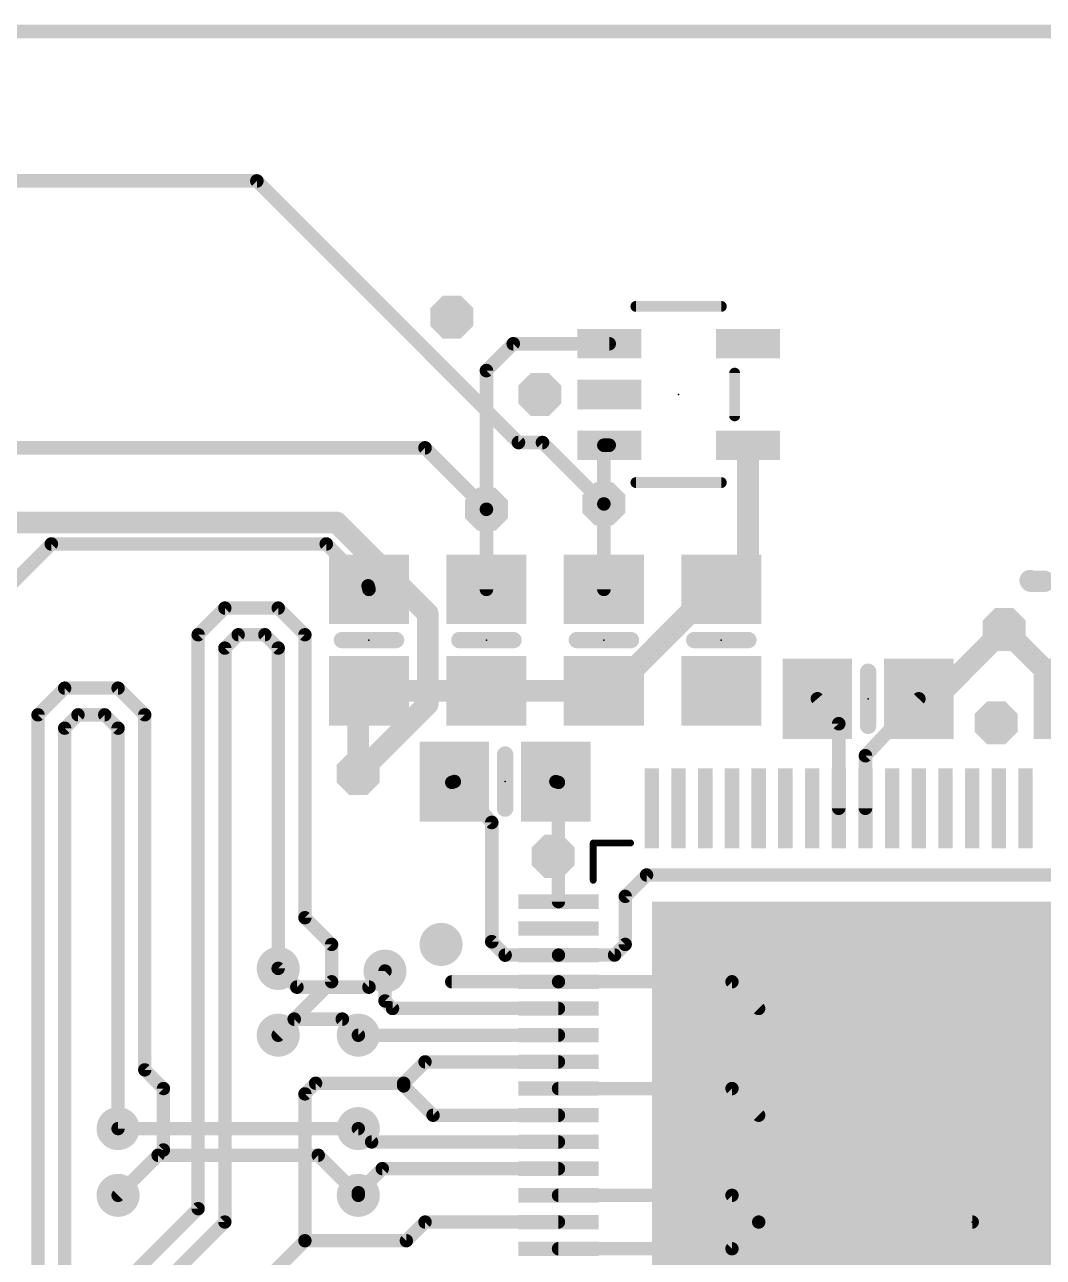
# Model space of a CAD drawing. Extents: x -31 to 165, y 0 to 136.
# Drawn here: x 11.25 to 30.33, y 58.34 to 81.43 of the extents above; entities that cross this region are included whole.
import ezdxf

# ---------------------------------------------------------------- set-up
doc = ezdxf.new("R2010")
doc.units = 0
for name, color, linetype in [('1', 12, 'CONTINUOUS'), ('16', 132, 'CONTINUOUS'), ('17', 110, 'CONTINUOUS'), ('18', 3, 'CONTINUOUS'), ('21', 40, 'CONTINUOUS'), ('23', 40, 'CONTINUOUS')]:
    doc.layers.add(name, color=color, linetype=linetype)

# ---------------------------------------------------------------- blocks, each defined once
blk = doc.blocks.new('RECT')
blk.add_solid([(-0.5, -0.5), (0.5, -0.5), (-0.5, 0.5), (0.5, 0.5)])
blk = doc.blocks.new('ROUNDP')
at = {"const_width": 0.5}
blk.add_lwpolyline([(0, -0.25, 1), (0, 0.25, 1), (0, -0.25)], format="xyb", dxfattribs=at)
blk = doc.blocks.new('OCTAGONV')
at = {"const_width": 0.5}
blk.add_lwpolyline([(-0.25, -0.1036), (-0.25, 0.1036), (-0.1036, 0.25), (0.1036, 0.25), (0.25, 0.1036), (0.25, -0.1036), (0.1036, -0.25), (-0.1036, -0.25), (-0.25, -0.1036), (-0.25, 0.1036)], dxfattribs=at)
blk = doc.blocks.new('ROUNDV')
at = {"const_width": 0.5}
blk.add_lwpolyline([(0, -0.25, 1), (0, 0.25, 1), (0, -0.25)], format="xyb", dxfattribs=at)

msp = doc.modelspace()

# ---------------------------------------------------------------- linework, layer by layer
at = {"layer": '1'}
for points, const_width in [([(1.5992, 81.301), (32.3992, 81.301)], 0.254), ([(20.4017, 75.451), (19.8992, 74.9485)], 0.254), ([(22.1991, 75.451), (20.4017, 75.451)], 0.254), ([(19.8992, 74.9485), (19.8992, 72.351)], 0.254), ([(22.1991, 73.551), (22.0992, 73.551)], 0.254), ([(22.0992, 73.551), (22.0992, 72.451)], 0.254), ([(24.7993, 71.4171), (24.7993, 73.551)], 0.4064), ([(22.0992, 72.451), (22.0992, 70.851)], 0.254), ([(19.8992, 72.351), (19.8992, 70.851)], 0.254), ([(10.7492, 70.701), (11.7492, 71.701)], 0.254), ([(11.7492, 71.701), (16.8992, 71.701)], 0.254), ([(16.8992, 71.701), (17.6832, 70.917)], 0.254), ([(24.2992, 70.851), (24.7993, 71.4171)], 0.4064), ([(22.1832, 68.885), (24.2152, 70.917)], 0.4064), ([(24.2152, 70.917), (24.2992, 70.851)], 0.4064), ([(30.0832, 71.017), (30.0992, 71.001)], 0.4), ([(17.6832, 70.917), (17.6992, 70.851)], 0.254), ([(14.4992, 70.001), (14.9992, 70.501)], 0.25), ([(14.9992, 70.501), (15.9992, 70.501)], 0.25), ([(15.9992, 70.501), (16.4992, 70.001)], 0.25), ([(28.2992, 68.801), (29.5992, 70.101)], 0.4064), ([(14.4992, 59.251), (14.4992, 70.001)], 0.25), ([(14.9992, 69.751), (15.2492, 70.001)], 0.25), ([(15.2492, 70.001), (15.7492, 70.001)], 0.25), ([(15.7492, 70.001), (15.9992, 69.751)], 0.25), ([(16.4992, 70.001), (16.4992, 64.701)], 0.25), ([(14.9992, 59.001), (14.9992, 69.751)], 0.25), ([(15.9992, 69.751), (15.9992, 63.751)], 0.25), ([(11.4992, 68.501), (11.9992, 69.001)], 0.25), ([(11.9992, 69.001), (12.9992, 69.001)], 0.25), ([(12.9992, 69.001), (13.4992, 68.501)], 0.25), ([(17.4992, 68.885), (17.6992, 68.951)], 0.4064), ([(17.4992, 67.401), (17.4992, 68.885)], 0.4064), ([(17.6992, 68.951), (19.8992, 68.951)], 0.4064), ([(19.8992, 68.951), (22.0992, 68.951)], 0.4064), ([(22.0992, 68.951), (22.1832, 68.885)], 0.4064), ([(26.4992, 68.335), (26.0992, 68.801)], 0.254), ([(26.9992, 67.735), (27.9992, 68.801)], 0.254), ([(27.9992, 68.801), (28.2992, 68.801)], 0.4064), ([(11.4992, 57.501), (11.4992, 68.501)], 0.25), ([(11.9992, 68.251), (12.2492, 68.501)], 0.25), ([(12.2492, 68.501), (12.7492, 68.501)], 0.25), ([(12.7492, 68.501), (12.9992, 68.251)], 0.25), ([(13.4992, 68.501), (13.4992, 61.851)], 0.25), ([(11.9992, 57.001), (11.9992, 68.251)], 0.25), ([(12.9992, 68.251), (12.9992, 60.751)], 0.25), ([(26.4992, 66.751), (26.4992, 68.335)], 0.254), ([(26.9992, 66.751), (26.9992, 67.735)], 0.254), ([(19.2492, 67.235), (19.2992, 67.251)], 0.25), ([(19.9992, 66.485), (19.2992, 67.251)], 0.254), ([(21.2492, 67.235), (21.1992, 67.251)], 0.25), ([(21.2492, 65.001), (21.2492, 67.235)], 0.25), ([(19.9992, 64.251), (19.9992, 66.485)], 0.254), ([(22.8992, 65.501), (22.4992, 65.101)], 0.25), ([(31.9992, 65.501), (22.8992, 65.501)], 0.25), ([(22.4992, 65.101), (22.4992, 64.201)], 0.25), ([(16.4992, 64.701), (16.9992, 64.201)], 0.25), ([(16.9992, 64.201), (16.9992, 63.501)], 0.25), ([(20.2492, 64.001), (19.9992, 64.251)], 0.254), ([(22.4992, 64.201), (22.2992, 64.001)], 0.25), ([(21.2492, 64.001), (20.2492, 64.001)], 0.25), ([(22.2992, 64.001), (21.2492, 64.001)], 0.25), ([(17.9992, 63.1424), (17.9992, 63.701)], 0.25), ([(16.9992, 63.501), (15.9992, 62.501)], 0.25), ([(19.2492, 63.501), (21.2492, 63.501)], 0.25), ([(21.2492, 63.501), (24.4992, 63.501)], 0.25), ([(24.4992, 63.501), (24.9992, 63.001)], 0.25), ([(18.1406, 63.001), (17.9992, 63.1424)], 0.25), ([(21.2492, 63.001), (18.1406, 63.001)], 0.25), ([(17.4992, 62.501), (21.2492, 62.501)], 0.25), ([(18.3492, 61.601), (18.7492, 62.001)], 0.25), ([(21.2492, 62.001), (18.7492, 62.001)], 0.25), ([(13.4992, 61.851), (13.8492, 61.501)], 0.25), ([(16.4992, 61.401), (16.6992, 61.601)], 0.25), ([(16.6992, 61.601), (18.3492, 61.601)], 0.25), ([(18.3492, 61.601), (18.3492, 61.551)], 0.25), ([(18.3492, 61.551), (18.8992, 61.001)], 0.25), ([(13.8492, 61.501), (13.8492, 60.351)], 0.25), ([(16.4992, 61.401), (16.4992, 58.651)], 0.25), ([(21.2492, 61.501), (24.4992, 61.501)], 0.25), ([(24.4992, 61.501), (24.9992, 61.001)], 0.25), ([(21.2492, 61.001), (18.8992, 61.001)], 0.25), ([(17.7492, 60.501), (17.4992, 60.751)], 0.25), ([(21.2492, 60.501), (17.7492, 60.501)], 0.25), ([(13.8492, 60.351), (12.9992, 59.501)], 0.25), ([(17.4992, 59.551), (17.9492, 60.001)], 0.25), ([(21.2492, 60.001), (17.9492, 60.001)], 0.25), ([(17.4992, 59.501), (17.4992, 59.551)], 0.25), ([(21.2492, 59.501), (24.4992, 59.501)], 0.25), ([(24.4992, 59.501), (24.9992, 59.001)], 0.25), ([(12.9992, 57.751), (14.4992, 59.251)], 0.25), ([(13.4992, 57.501), (14.9992, 59.001)], 0.25), ([(18.7492, 59.001), (18.3992, 58.651)], 0.25), ([(21.2492, 59.001), (18.7492, 59.001)], 0.25), ([(24.4992, 58.501), (24.9992, 59.001)], 0.25), ([(24.9992, 59.001), (28.9992, 59.001)], 0.25), ([(16.4992, 58.651), (14.4992, 56.651)], 0.25), ([(18.3992, 58.651), (16.4992, 58.651)], 0.25), ([(21.2492, 58.501), (24.4992, 58.501)], 0.25)]:
    msp.add_lwpolyline(points, dxfattribs=dict(at, const_width=const_width))
for points, const_width in [([(20.4017, 75.5145, 1), (20.4017, 75.3875)], 0.127), ([(20.4466, 75.4061, 1), (20.3568, 75.4959)], 0.127), ([(22.1991, 75.3875, 1), (22.1991, 75.5145)], 0.127), ([(19.9627, 74.9485, 1), (19.8357, 74.9485)], 0.127), ([(19.8543, 74.9934, 1), (19.9441, 74.9036)], 0.127), ([(22.0992, 73.6145, 1), (22.0992, 73.4875)], 0.127), ([(22.1627, 73.551, 1), (22.0357, 73.551)], 0.127), ([(22.1991, 73.4875, 1), (22.1991, 73.6145)], 0.127), ([(24.9009, 73.551, 1), (24.6977, 73.551)], 0.2032), ([(22.1627, 72.451, 1), (22.0357, 72.451)], 0.127), ([(22.0357, 72.451, 1), (22.1627, 72.451)], 0.127), ([(19.9627, 72.351, 1), (19.8357, 72.351)], 0.127), ([(19.8357, 72.351, 1), (19.9627, 72.351)], 0.127), ([(11.7492, 71.7645, 1), (11.7492, 71.6375)], 0.127), ([(11.7941, 71.6561, 1), (11.7043, 71.7459)], 0.127), ([(16.9441, 71.7459, 1), (16.8543, 71.6561)], 0.127), ([(16.8992, 71.6375, 1), (16.8992, 71.7645)], 0.127), ([(24.8754, 71.3498, 1), (24.7232, 71.4844)], 0.2032), ([(24.6977, 71.4171, 1), (24.9009, 71.4171)], 0.2032), ([(24.278, 70.9969, 1), (24.1524, 70.8371)], 0.2032), ([(24.287, 70.8452, 1), (24.1434, 70.9888)], 0.2032), ([(30.1539, 71.0877, 1), (30.0125, 70.9463)], 0.2), ([(30.0285, 70.9303, 1), (30.1699, 71.0717)], 0.2), ([(17.7449, 70.932, 1), (17.6215, 70.902)], 0.127), ([(17.6375, 70.836, 1), (17.7609, 70.866)], 0.127), ([(17.6383, 70.8721, 1), (17.7281, 70.9619)], 0.127), ([(19.8357, 70.851, 1), (19.9627, 70.851)], 0.127), ([(22.0357, 70.851, 1), (22.1627, 70.851)], 0.127), ([(24.2231, 70.9183, 1), (24.3753, 70.7837)], 0.2032), ([(24.2364, 70.7711, 1), (24.362, 70.9309)], 0.2032), ([(14.9992, 70.5635, 1), (14.9992, 70.4385)], 0.125), ([(15.0434, 70.4568, 1), (14.955, 70.5452)], 0.125), ([(16.0434, 70.5452, 1), (15.955, 70.4568)], 0.125), ([(15.9992, 70.4385, 1), (15.9992, 70.5635)], 0.125), ([(29.671, 70.0292, 1), (29.5274, 70.1728)], 0.2032), ([(14.5617, 70.001, 1), (14.4367, 70.001)], 0.125), ([(14.455, 70.0452, 1), (14.5434, 69.9568)], 0.125), ([(15.2492, 70.0635, 1), (15.2492, 69.9385)], 0.125), ([(15.2934, 69.9568, 1), (15.205, 70.0452)], 0.125), ([(15.7934, 70.0452, 1), (15.705, 69.9568)], 0.125), ([(15.7492, 69.9385, 1), (15.7492, 70.0635)], 0.125), ([(16.5617, 70.001, 1), (16.4367, 70.001)], 0.125), ([(16.455, 69.9568, 1), (16.5434, 70.0452)], 0.125), ([(15.0617, 69.751, 1), (14.9367, 69.751)], 0.125), ([(14.955, 69.7952, 1), (15.0434, 69.7068)], 0.125), ([(16.0617, 69.751, 1), (15.9367, 69.751)], 0.125), ([(15.955, 69.7068, 1), (16.0434, 69.7952)], 0.125), ([(11.9992, 69.0635, 1), (11.9992, 68.9385)], 0.125), ([(12.0434, 68.9568, 1), (11.955, 69.0452)], 0.125), ([(13.0434, 69.0452, 1), (12.955, 68.9568)], 0.125), ([(12.9992, 68.9385, 1), (12.9992, 69.0635)], 0.125), ([(17.6008, 68.885, 1), (17.3976, 68.885)], 0.2032), ([(17.4674, 68.9815, 1), (17.531, 68.7885)], 0.2032), ([(17.6992, 69.0526, 1), (17.6992, 68.8494)], 0.2032), ([(17.731, 68.8545, 1), (17.6674, 69.0475)], 0.2032), ([(19.8992, 69.0526, 1), (19.8992, 68.8494)], 0.2032), ([(19.8992, 68.8494, 1), (19.8992, 69.0526)], 0.2032), ([(22.162, 69.0309, 1), (22.0364, 68.8711)], 0.2032), ([(22.1114, 68.9568, 1), (22.255, 68.8132)], 0.2032), ([(22.0992, 68.8494, 1), (22.0992, 69.0526)], 0.2032), ([(22.1204, 68.8051, 1), (22.246, 68.9649)], 0.2032), ([(26.1474, 68.8424, 1), (26.051, 68.7596)], 0.127), ([(27.9992, 68.9026, 1), (27.9992, 68.6994)], 0.2032), ([(28.0455, 68.7576, 1), (27.9529, 68.8444)], 0.127), ([(28.2274, 68.8728, 1), (28.371, 68.7292)], 0.2032), ([(28.2992, 68.6994, 1), (28.2992, 68.9026)], 0.2032), ([(11.5617, 68.501, 1), (11.4367, 68.501)], 0.125), ([(11.455, 68.5452, 1), (11.5434, 68.4568)], 0.125), ([(12.2492, 68.5635, 1), (12.2492, 68.4385)], 0.125), ([(12.2934, 68.4568, 1), (12.205, 68.5452)], 0.125), ([(12.7934, 68.5452, 1), (12.705, 68.4568)], 0.125), ([(12.7492, 68.4385, 1), (12.7492, 68.5635)], 0.125), ([(13.5617, 68.501, 1), (13.4367, 68.501)], 0.125), ([(13.455, 68.4568, 1), (13.5434, 68.5452)], 0.125), ([(12.0617, 68.251, 1), (11.9367, 68.251)], 0.125), ([(11.955, 68.2952, 1), (12.0434, 68.2068)], 0.125), ([(13.0617, 68.251, 1), (12.9367, 68.251)], 0.125), ([(12.955, 68.2068, 1), (13.0434, 68.2952)], 0.125), ([(26.5627, 68.335, 1), (26.4357, 68.335)], 0.127), ([(26.451, 68.2936, 1), (26.5474, 68.3764)], 0.127), ([(27.0627, 67.735, 1), (26.9357, 67.735)], 0.127), ([(26.9529, 67.7784, 1), (27.0455, 67.6916)], 0.127), ([(17.3976, 67.401, 1), (17.6008, 67.401)], 0.2032), ([(19.2302, 67.2945, 1), (19.2682, 67.1755)], 0.125), ([(19.3461, 67.2938, 1), (19.2523, 67.2082)], 0.127), ([(19.3182, 67.1915, 1), (19.2802, 67.3105)], 0.125), ([(21.2182, 67.3105, 1), (21.1802, 67.1915)], 0.125), ([(21.3117, 67.235, 1), (21.1867, 67.235)], 0.125), ([(21.2302, 67.1755, 1), (21.2682, 67.2945)], 0.125), ([(26.4357, 66.751, 1), (26.5627, 66.751)], 0.127), ([(26.9357, 66.751, 1), (27.0627, 66.751)], 0.127), ([(20.0627, 66.485, 1), (19.9357, 66.485)], 0.127), ([(19.9523, 66.4422, 1), (20.0461, 66.5278)], 0.127), ([(22.8992, 65.5635, 1), (22.8992, 65.4385)], 0.125), ([(22.9434, 65.4568, 1), (22.855, 65.5452)], 0.125), ([(22.5617, 65.101, 1), (22.4367, 65.101)], 0.125), ([(22.455, 65.1452, 1), (22.5434, 65.0568)], 0.125), ([(21.1867, 65.001, 1), (21.3117, 65.001)], 0.125), ([(16.5434, 64.7452, 1), (16.455, 64.6568)], 0.125), ([(16.4367, 64.701, 1), (16.5617, 64.701)], 0.125), ([(17.0617, 64.201, 1), (16.9367, 64.201)], 0.125), ([(16.955, 64.1568, 1), (17.0434, 64.2452)], 0.125), ([(20.0441, 64.2959, 1), (19.9543, 64.2061)], 0.127), ([(19.9357, 64.251, 1), (20.0627, 64.251)], 0.127), ([(22.4367, 64.201, 1), (22.5617, 64.201)], 0.125), ([(22.5434, 64.1568, 1), (22.455, 64.2452)], 0.125), ([(20.2492, 64.0635, 1), (20.2492, 63.9385)], 0.125), ([(20.2043, 63.9561, 1), (20.2941, 64.0459)], 0.127), ([(21.2492, 64.0635, 1), (21.2492, 63.9385)], 0.125), ([(21.2492, 63.9385, 1), (21.2492, 64.0635)], 0.125), ([(22.255, 64.0452, 1), (22.3434, 63.9568)], 0.125), ([(22.2992, 63.9385, 1), (22.2992, 64.0635)], 0.125), ([(15.9367, 63.751, 1), (16.0617, 63.751)], 0.125), ([(18.0617, 63.701, 1), (17.9367, 63.701)], 0.125), ([(16.9367, 63.501, 1), (17.0617, 63.501)], 0.125), ([(17.0434, 63.4568, 1), (16.955, 63.5452)], 0.125), ([(19.2492, 63.5635, 1), (19.2492, 63.4385)], 0.125), ([(21.2492, 63.5635, 1), (21.2492, 63.4385)], 0.125), ([(21.2492, 63.4385, 1), (21.2492, 63.5635)], 0.125), ([(24.5434, 63.5452, 1), (24.455, 63.4568)], 0.125), ([(24.4992, 63.4385, 1), (24.4992, 63.5635)], 0.125), ([(18.0434, 63.1866, 1), (17.955, 63.0982)], 0.125), ([(17.9367, 63.1424, 1), (18.0617, 63.1424)], 0.125), ([(18.1406, 63.0635, 1), (18.1406, 62.9385)], 0.125), ([(18.0964, 62.9568, 1), (18.1848, 63.0452)], 0.125), ([(21.2492, 62.9385, 1), (21.2492, 63.0635)], 0.125), ([(24.955, 62.9568, 1), (25.0434, 63.0452)], 0.125), ([(15.955, 62.5452, 1), (16.0434, 62.4568)], 0.125), ([(17.4992, 62.5635, 1), (17.4992, 62.4385)], 0.125), ([(21.2492, 62.4385, 1), (21.2492, 62.5635)], 0.125), ([(18.7492, 62.0635, 1), (18.7492, 61.9385)], 0.125), ([(18.7934, 61.9568, 1), (18.705, 62.0452)], 0.125), ([(21.2492, 61.9385, 1), (21.2492, 62.0635)], 0.125), ([(13.5434, 61.8952, 1), (13.455, 61.8068)], 0.125), ([(13.4367, 61.851, 1), (13.5617, 61.851)], 0.125), ([(16.6992, 61.6635, 1), (16.6992, 61.5385)], 0.125), ([(16.7434, 61.5568, 1), (16.655, 61.6452)], 0.125), ([(18.4117, 61.601, 1), (18.2867, 61.601)], 0.125), ([(18.305, 61.6452, 1), (18.3934, 61.5568)], 0.125), ([(18.3934, 61.5952, 1), (18.305, 61.5068)], 0.125), ([(18.3492, 61.5385, 1), (18.3492, 61.6635)], 0.125), ([(13.9117, 61.501, 1), (13.7867, 61.501)], 0.125), ([(13.805, 61.4568, 1), (13.8934, 61.5452)], 0.125), ([(16.5617, 61.401, 1), (16.4367, 61.401)], 0.125), ([(16.455, 61.4452, 1), (16.5434, 61.3568)], 0.125), ([(18.2867, 61.551, 1), (18.4117, 61.551)], 0.125), ([(21.2492, 61.5635, 1), (21.2492, 61.4385)], 0.125), ([(24.5434, 61.5452, 1), (24.455, 61.4568)], 0.125), ([(24.4992, 61.4385, 1), (24.4992, 61.5635)], 0.125), ([(18.8992, 61.0635, 1), (18.8992, 60.9385)], 0.125), ([(18.855, 60.9568, 1), (18.9434, 61.0452)], 0.125), ([(21.2492, 60.9385, 1), (21.2492, 61.0635)], 0.125), ([(24.955, 60.9568, 1), (25.0434, 61.0452)], 0.125), ([(12.9367, 60.751, 1), (13.0617, 60.751)], 0.125), ([(17.5434, 60.7952, 1), (17.455, 60.7068)], 0.125), ([(17.7492, 60.5635, 1), (17.7492, 60.4385)], 0.125), ([(17.705, 60.4568, 1), (17.7934, 60.5452)], 0.125), ([(21.2492, 60.4385, 1), (21.2492, 60.5635)], 0.125), ([(13.7867, 60.351, 1), (13.9117, 60.351)], 0.125), ([(13.8934, 60.3068, 1), (13.805, 60.3952)], 0.125), ([(17.9492, 60.0635, 1), (17.9492, 59.9385)], 0.125), ([(17.9934, 59.9568, 1), (17.905, 60.0452)], 0.125), ([(21.2492, 59.9385, 1), (21.2492, 60.0635)], 0.125), ([(12.955, 59.5452, 1), (13.0434, 59.4568)], 0.125), ([(17.5617, 59.551, 1), (17.4367, 59.551)], 0.125), ([(17.455, 59.5952, 1), (17.5434, 59.5068)], 0.125), ([(21.2492, 59.5635, 1), (21.2492, 59.4385)], 0.125), ([(24.5434, 59.5452, 1), (24.455, 59.4568)], 0.125), ([(24.4992, 59.4385, 1), (24.4992, 59.5635)], 0.125), ([(14.5434, 59.2068, 1), (14.455, 59.2952)], 0.125), ([(17.4367, 59.501, 1), (17.5617, 59.501)], 0.125), ([(14.4367, 59.251, 1), (14.5617, 59.251)], 0.125), ([(15.0434, 58.9568, 1), (14.955, 59.0452)], 0.125), ([(18.7492, 59.0635, 1), (18.7492, 58.9385)], 0.125), ([(18.7934, 58.9568, 1), (18.705, 59.0452)], 0.125), ([(21.2492, 58.9385, 1), (21.2492, 59.0635)], 0.125), ([(24.9992, 59.0635, 1), (24.9992, 58.9385)], 0.125), ([(25.0434, 58.9568, 1), (24.955, 59.0452)], 0.125), ([(24.955, 58.9568, 1), (25.0434, 59.0452)], 0.125), ([(28.9992, 58.9385, 1), (28.9992, 59.0635)], 0.125), ([(14.9367, 59.001, 1), (15.0617, 59.001)], 0.125), ([(16.4992, 58.7135, 1), (16.4992, 58.5885)], 0.125), ([(16.4367, 58.651, 1), (16.5617, 58.651)], 0.125), ([(16.5434, 58.6068, 1), (16.455, 58.6952)], 0.125), ([(18.355, 58.6952, 1), (18.4434, 58.6068)], 0.125), ([(18.3992, 58.5885, 1), (18.3992, 58.7135)], 0.125), ([(21.2492, 58.5635, 1), (21.2492, 58.4385)], 0.125), ([(24.455, 58.5452, 1), (24.5434, 58.4568)], 0.125), ([(24.4992, 58.4385, 1), (24.4992, 58.5635)], 0.125)]:
    msp.add_lwpolyline(points, format="xyb", dxfattribs=dict(at, const_width=const_width))
at = {"layer": '16'}
for points, const_width in [([(15.5992, 78.501), (6.3992, 78.501)], 0.254), ([(20.4992, 73.601), (15.5992, 78.501)], 0.254), ([(20.9492, 73.601), (20.4992, 73.601)], 0.254), ([(22.0992, 72.451), (20.9492, 73.601)], 0.254), ([(18.7492, 73.501), (7.5992, 73.501)], 0.254), ([(19.8992, 72.351), (18.7492, 73.501)], 0.254), ([(17.0992, 72.101), (6.9992, 72.101)], 0.4064), ([(18.7992, 70.401), (17.0992, 72.101)], 0.4064), ([(30.0992, 71.001), (30.3492, 71.001)], 0.4), ([(18.7992, 68.701), (18.7992, 70.401)], 0.4064), ([(29.5992, 70.101), (30.8992, 68.801)], 0.4064), ([(17.4992, 67.401), (18.7992, 68.701)], 0.4064), ([(15.9992, 63.751), (16.3492, 63.401)], 0.254), ([(17.6992, 63.401), (17.9992, 63.701)], 0.254), ([(16.3492, 63.401), (17.6992, 63.401)], 0.254), ([(15.9992, 62.501), (16.2992, 62.801)], 0.254), ([(16.2992, 62.801), (17.1992, 62.801)], 0.254), ([(17.1992, 62.801), (17.4992, 62.501)], 0.254), ([(31.9992, 62.001), (25.9992, 56.001)], 0.4064), ([(17.4992, 60.751), (12.9992, 60.751)], 0.25), ([(12.9992, 59.501), (13.7492, 60.251)], 0.25), ([(16.7492, 60.251), (13.7492, 60.251)], 0.25), ([(17.4992, 59.501), (16.7492, 60.251)], 0.25)]:
    msp.add_lwpolyline(points, dxfattribs=dict(at, const_width=const_width))
for points, const_width in [([(15.6441, 78.5459, 1), (15.5543, 78.4561)], 0.127), ([(15.5992, 78.4375, 1), (15.5992, 78.5645)], 0.127), ([(20.4992, 73.6645, 1), (20.4992, 73.5375)], 0.127), ([(20.4543, 73.5561, 1), (20.5441, 73.6459)], 0.127), ([(20.9941, 73.6459, 1), (20.9043, 73.5561)], 0.127), ([(20.9492, 73.5375, 1), (20.9492, 73.6645)], 0.127), ([(18.7941, 73.5459, 1), (18.7043, 73.4561)], 0.127), ([(18.7492, 73.4375, 1), (18.7492, 73.5645)], 0.127), ([(22.0543, 72.4061, 1), (22.1441, 72.4959)], 0.127), ([(17.171, 72.1728, 1), (17.0274, 72.0292)], 0.2032), ([(17.0992, 71.9994, 1), (17.0992, 72.2026)], 0.2032), ([(19.8543, 72.3061, 1), (19.9441, 72.3959)], 0.127), ([(30.0992, 71.101, 1), (30.0992, 70.901)], 0.2), ([(30.3492, 70.901, 1), (30.3492, 71.101)], 0.2), ([(18.9008, 70.401, 1), (18.6976, 70.401)], 0.2032), ([(18.7274, 70.3292, 1), (18.871, 70.4728)], 0.2032), ([(29.671, 70.1728, 1), (29.5274, 70.0292)], 0.2032), ([(18.871, 68.6292, 1), (18.7274, 68.7728)], 0.2032), ([(18.6976, 68.701, 1), (18.9008, 68.701)], 0.2032), ([(17.4274, 67.4728, 1), (17.571, 67.3292)], 0.2032), ([(16.0441, 63.7959, 1), (15.9543, 63.7061)], 0.127), ([(18.0441, 63.6561, 1), (17.9543, 63.7459)], 0.127), ([(16.3492, 63.4645, 1), (16.3492, 63.3375)], 0.127), ([(16.3043, 63.3561, 1), (16.3941, 63.4459)], 0.127), ([(17.6543, 63.4459, 1), (17.7441, 63.3561)], 0.127), ([(17.6992, 63.3375, 1), (17.6992, 63.4645)], 0.127), ([(16.2992, 62.8645, 1), (16.2992, 62.7375)], 0.127), ([(16.3441, 62.7561, 1), (16.2543, 62.8459)], 0.127), ([(17.2441, 62.8459, 1), (17.1543, 62.7561)], 0.127), ([(17.1992, 62.7375, 1), (17.1992, 62.8645)], 0.127), ([(15.9543, 62.5459, 1), (16.0441, 62.4561)], 0.127), ([(17.4543, 62.4561, 1), (17.5441, 62.5459)], 0.127), ([(12.9992, 60.8135, 1), (12.9992, 60.6885)], 0.125), ([(17.4992, 60.6885, 1), (17.4992, 60.8135)], 0.125), ([(13.7492, 60.3135, 1), (13.7492, 60.1885)], 0.125), ([(13.7934, 60.2068, 1), (13.705, 60.2952)], 0.125), ([(16.7934, 60.2952, 1), (16.705, 60.2068)], 0.125), ([(16.7492, 60.1885, 1), (16.7492, 60.3135)], 0.125), ([(12.955, 59.5452, 1), (13.0434, 59.4568)], 0.125), ([(17.455, 59.4568, 1), (17.5434, 59.5452)], 0.125)]:
    msp.add_lwpolyline(points, format="xyb", dxfattribs=dict(at, const_width=const_width))
at = {"layer": '21'}
for points, const_width in [([(24.2992, 76.151), (22.6992, 76.151)], 0.2032), ([(24.5492, 74.901), (24.5492, 74.101)], 0.2032), ([(24.2992, 72.851), (22.6992, 72.851)], 0.2032), ([(18.2072, 69.901), (17.1912, 69.901)], 0.3048), ([(20.4072, 69.901), (19.3912, 69.901)], 0.3048), ([(22.6072, 69.901), (21.5912, 69.901)], 0.3048), ([(24.8072, 69.901), (23.7912, 69.901)], 0.3048), ([(27.0492, 68.293), (27.0492, 69.309)], 0.3048), ([(20.2492, 67.759), (20.2492, 66.743)], 0.3048), ([(22.5992, 66.101), (21.8992, 66.101)], 0.127), ([(21.8992, 66.101), (21.8992, 65.401)], 0.127)]:
    msp.add_lwpolyline(points, dxfattribs=dict(at, const_width=const_width))
for points, const_width in [([(22.6992, 76.2018, 1), (22.6992, 76.1002)], 0.1016), ([(24.2992, 76.1002, 1), (24.2992, 76.2018)], 0.1016), ([(24.6, 74.901, 1), (24.4984, 74.901)], 0.1016), ([(24.4984, 74.101, 1), (24.6, 74.101)], 0.1016), ([(22.6992, 72.9018, 1), (22.6992, 72.8002)], 0.1016), ([(24.2992, 72.8002, 1), (24.2992, 72.9018)], 0.1016), ([(17.1912, 69.9772, 1), (17.1912, 69.8248)], 0.1524), ([(18.2072, 69.8248, 1), (18.2072, 69.9772)], 0.1524), ([(19.3912, 69.9772, 1), (19.3912, 69.8248)], 0.1524), ([(20.4072, 69.8248, 1), (20.4072, 69.9772)], 0.1524), ([(21.5912, 69.9772, 1), (21.5912, 69.8248)], 0.1524), ([(22.6072, 69.8248, 1), (22.6072, 69.9772)], 0.1524), ([(23.7912, 69.9772, 1), (23.7912, 69.8248)], 0.1524), ([(24.8072, 69.8248, 1), (24.8072, 69.9772)], 0.1524), ([(27.1254, 69.309, 1), (26.973, 69.309)], 0.1524), ([(26.973, 68.293, 1), (27.1254, 68.293)], 0.1524), ([(20.3254, 67.759, 1), (20.173, 67.759)], 0.1524), ([(20.173, 66.743, 1), (20.3254, 66.743)], 0.1524), ([(21.8992, 66.1328, 1), (21.8992, 66.0692)], 0.0635), ([(21.9309, 66.101, 1), (21.8675, 66.101)], 0.0635), ([(22.5992, 66.0692, 1), (22.5992, 66.1328)], 0.0635), ([(21.8675, 65.401, 1), (21.9309, 65.401)], 0.0635)]:
    msp.add_lwpolyline(points, format="xyb", dxfattribs=dict(at, const_width=const_width))
at = {"layer": '23'}
for p in [(23.4992, 74.501), (17.6992, 69.901), (19.8992, 69.901), (22.0992, 69.901), (24.2992, 69.901), (27.0492, 68.801), (20.2492, 67.251), (28.9992, 59.001)]:
    msp.add_point(p, dxfattribs=at)

# ---------------------------------------------------------------- block references
at = {"layer": '1'}
for p, xscale, yscale, rotation in [((22.1991, 75.451), 0.55, 1.2, 270), ((24.7993, 75.451), 0.55, 1.2, 270), ((22.1991, 74.501), 0.55, 1.2, 270), ((22.1991, 73.551), 0.55, 1.2, 270), ((24.7993, 73.551), 0.55, 1.2, 270), ((17.6992, 70.851), 1.3, 1.5, 270), ((19.8992, 70.851), 1.3, 1.5, 270), ((22.0992, 70.851), 1.3, 1.5, 270), ((24.2992, 70.851), 1.3, 1.5, 270), ((17.6992, 68.951), 1.3, 1.5, 270), ((19.8992, 68.951), 1.3, 1.5, 270), ((22.0992, 68.951), 1.3, 1.5, 270), ((24.2992, 68.951), 1.3, 1.5, 270), ((26.0992, 68.801), 1.3, 1.5, 180), ((27.9992, 68.801), 1.3, 1.5, 180), ((30.7992, 68.801), 1.3, 1.5, 180)]:
    msp.add_blockref('RECT', p, dxfattribs=dict(at, xscale=xscale, yscale=yscale, rotation=rotation))
for p, xscale, yscale in [((19.2992, 67.251), 1.3, 1.5), ((21.1992, 67.251), 1.3, 1.5), ((22.9992, 66.751), 0.27, 1.5), ((23.4992, 66.751), 0.27, 1.5), ((23.9992, 66.751), 0.27, 1.5), ((24.4992, 66.751), 0.27, 1.5), ((24.9992, 66.751), 0.27, 1.5), ((25.4992, 66.751), 0.27, 1.5), ((25.9992, 66.751), 0.27, 1.5), ((26.4992, 66.751), 0.27, 1.5), ((26.9992, 66.751), 0.27, 1.5), ((27.4992, 66.751), 0.27, 1.5), ((27.9992, 66.751), 0.27, 1.5), ((28.4992, 66.751), 0.27, 1.5), ((28.9992, 66.751), 0.27, 1.5), ((29.4992, 66.751), 0.27, 1.5), ((29.9992, 66.751), 0.27, 1.5), ((21.2492, 65.001), 1.5, 0.27), ((28.9992, 59.001), 12, 12), ((21.2492, 64.501), 1.5, 0.27), ((21.2492, 64.001), 1.5, 0.27), ((21.2492, 63.501), 1.5, 0.27), ((21.2492, 63.001), 1.5, 0.27), ((21.2492, 62.501), 1.5, 0.27), ((21.2492, 62.001), 1.5, 0.27), ((21.2492, 61.501), 1.5, 0.27), ((21.2492, 61.001), 1.5, 0.27), ((21.2492, 60.501), 1.5, 0.27), ((21.2492, 60.001), 1.5, 0.27), ((21.2492, 59.501), 1.5, 0.27), ((21.2492, 59.001), 1.5, 0.27), ((21.2492, 58.501), 1.5, 0.27)]:
    msp.add_blockref('RECT', p, dxfattribs=dict(at, xscale=xscale, yscale=yscale))
at = {"layer": '17', "xscale": 0.908, "yscale": 0.908}
for p in [(24.9992, 63.001), (24.9992, 63.001), (26.9992, 63.001), (26.9992, 63.001), (28.9992, 63.001), (28.9992, 63.001), (24.9992, 61.001), (24.9992, 61.001), (24.9992, 59.001), (24.9992, 59.001)]:
    msp.add_blockref('ROUNDP', p, dxfattribs=at)
at = {"layer": '18', "xscale": 0.8064, "yscale": 0.8064}
for name, p in [('OCTAGONV', (19.2492, 75.951)), ('OCTAGONV', (19.2492, 75.951)), ('OCTAGONV', (20.8992, 74.501)), ('OCTAGONV', (20.8992, 74.501)), ('OCTAGONV', (19.8992, 72.351)), ('OCTAGONV', (19.8992, 72.351)), ('OCTAGONV', (22.0992, 72.451)), ('OCTAGONV', (22.0992, 72.451)), ('OCTAGONV', (29.5992, 70.101)), ('OCTAGONV', (29.5992, 70.101)), ('OCTAGONV', (29.4492, 68.351)), ('OCTAGONV', (29.4492, 68.351)), ('OCTAGONV', (17.4992, 67.401)), ('OCTAGONV', (17.4992, 67.401)), ('OCTAGONV', (21.1492, 65.851)), ('OCTAGONV', (21.1492, 65.851)), ('ROUNDV', (19.0492, 64.201)), ('ROUNDV', (19.0492, 64.201)), ('ROUNDV', (15.9992, 63.751)), ('ROUNDV', (15.9992, 63.751)), ('ROUNDV', (17.9992, 63.701)), ('ROUNDV', (17.9992, 63.701)), ('ROUNDV', (15.9992, 62.501)), ('ROUNDV', (15.9992, 62.501)), ('ROUNDV', (17.4992, 62.501)), ('ROUNDV', (17.4992, 62.501)), ('ROUNDV', (12.9992, 60.751)), ('ROUNDV', (12.9992, 60.751)), ('ROUNDV', (17.4992, 60.751)), ('ROUNDV', (17.4992, 60.751)), ('ROUNDV', (12.9992, 59.501)), ('ROUNDV', (12.9992, 59.501)), ('ROUNDV', (17.4992, 59.501)), ('ROUNDV', (17.4992, 59.501))]:
    msp.add_blockref(name, p, dxfattribs=at)

doc.saveas('drawing.dxf')
